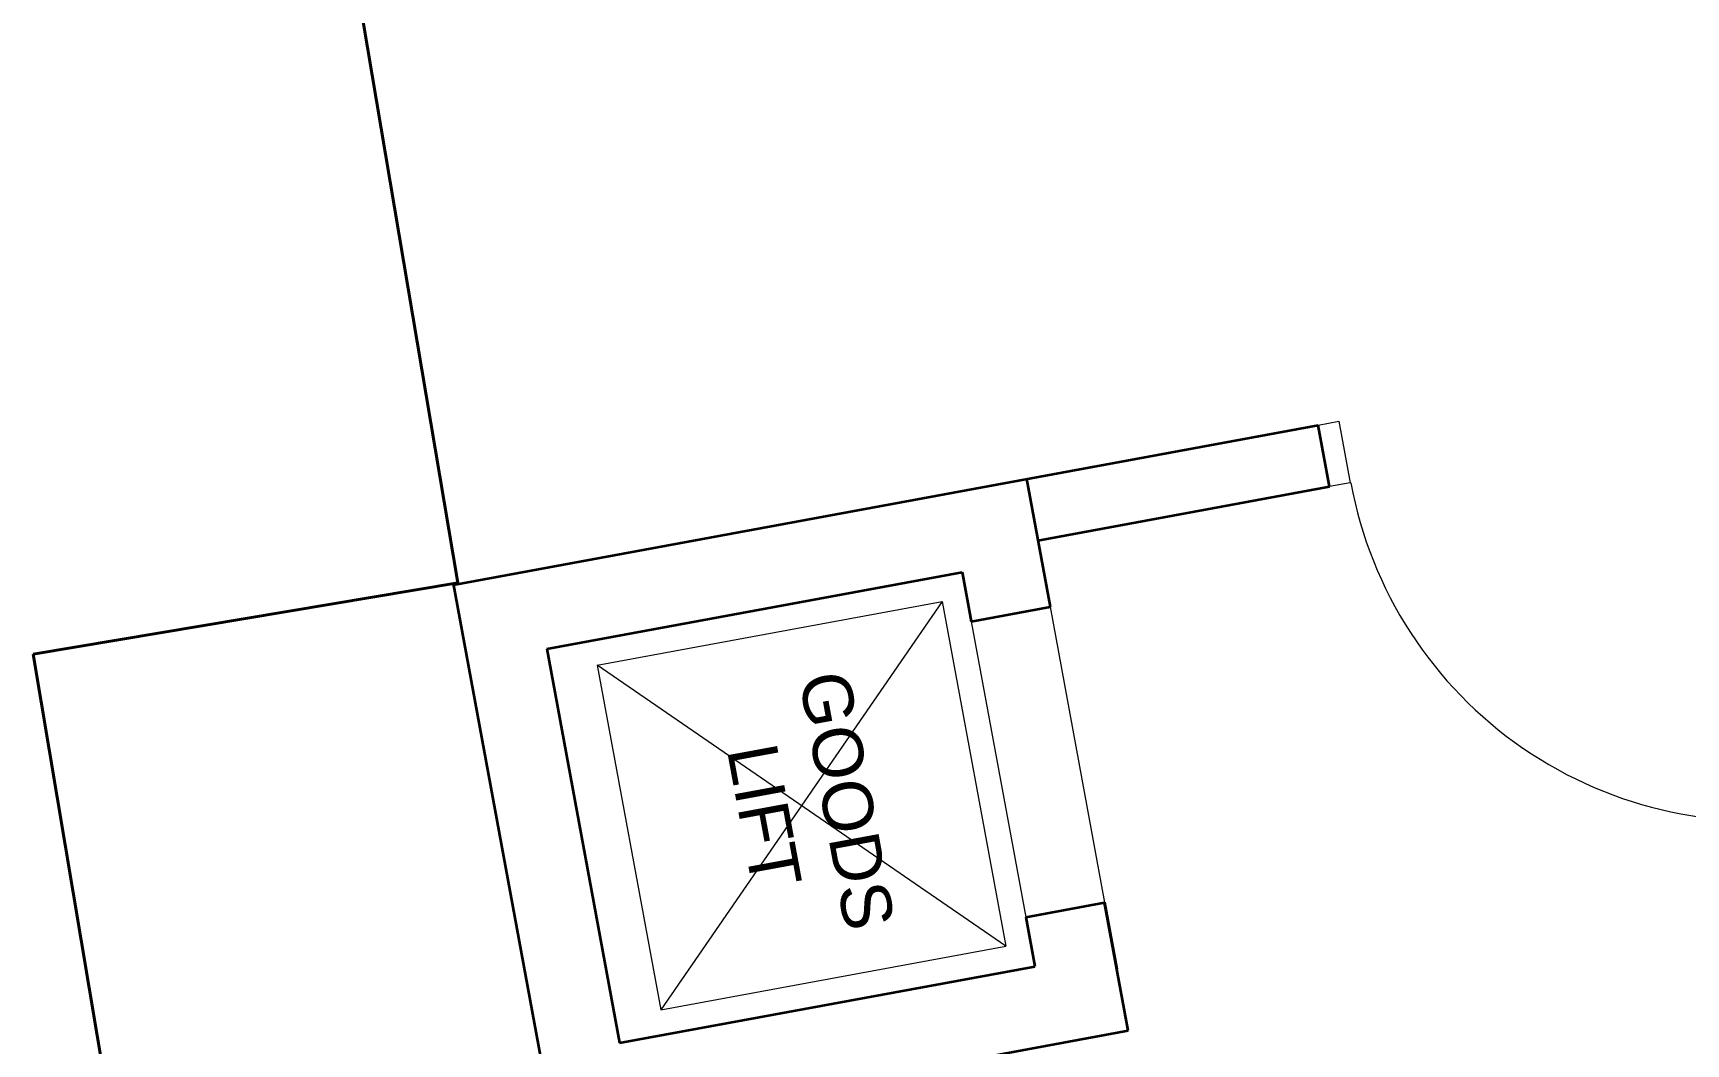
# Model space of a CAD drawing. Header units: millimetres. Extents: x -159872 to 386485, y -250577 to 158966.
# Drawn here: x 175521 to 178821, y 5957 to 7975 of the extents above; entities that cross this region are included whole.
import ezdxf

# ---------------------------------------------------------------- set-up
doc = ezdxf.new("R2010")
doc.units = ezdxf.units.MM
for name, color, linetype, lineweight in [('LDS-construction-lines', 6, 'Continuous', 9), ('LDS-struct-extg-doors windows', 7, 'Continuous', 9), ('LDS-struct-extg-walls', 1, 'Continuous', 40), ('LDS-struct-new-doors windows', 5, 'Continuous', 9), ('LDS-struct-new-partitions', 4, 'Continuous', 35), ('LDS-struct-new-walls', 6, 'Continuous', 35), ('LDS-text-1-50', 7, 'Continuous', 9)]:
    doc.layers.add(name, color=color, linetype=linetype, lineweight=lineweight)
doc.styles.add('Arial', font='Arial.ttf')

msp = doc.modelspace()

# ---------------------------------------------------------------- linework, layer by layer
at = {"layer": 'LDS-construction-lines'}
msp.add_line((177707.33977, 5983.1519), (176563.48793, 5772.01359), dxfattribs=at)
at = {"layer": 'LDS-struct-extg-doors windows', "flags": 128}
msp.add_lwpolyline([(177335.32196, 2106.66831), (177180.76175, 3023.73491), (176973.68219, 2988.83421), (176947.92216, 3141.67865), (176178.76953, 3012.0475), (175976.01312, 4215.0811), (176981.8281, 4384.59875), (176847.21114, 5183.33417), (176630.27066, 5146.77154), (176542.18796, 5669.40089), (175723.73067, 5531.46006), (175520.97427, 6734.49366), (176369.01434, 6877.4203), (176083.16105, 8573.50046)], dxfattribs=at)
at = {"layer": 'LDS-struct-extg-walls'}
for p, q in [((176083.16105, 8573.50046), (176369.01434, 6877.4203)), ((175520.97427, 6734.49366), (176369.01434, 6877.4203)), ((175520.97427, 6734.49366), (175723.73067, 5531.46006))]:
    msp.add_line(p, q, dxfattribs=at)
at = {"layer": 'LDS-struct-new-doors windows'}
for p, q in [((176647.27496, 6712.85225), (177335.64618, 6839.91551)), ((177335.64618, 6839.91551), (177462.70943, 6151.54429)), ((176647.27496, 6712.85225), (176774.33822, 6024.48104)), ((176774.33822, 6024.48104), (177462.70943, 6151.54429))]:
    msp.add_line(p, q, dxfattribs=at)
at = {"layer": 'LDS-struct-new-doors windows', "flags": 128}
msp.add_lwpolyline([(178150.53955, 7076.78818), (178109.23728, 7069.16439), (178086.55087, 7192.06909), (178127.85314, 7199.69289)], close=True, dxfattribs=at)
at = {"layer": 'LDS-struct-new-doors windows'}
msp.add_arc((178962.82104, 7226.7041), 825, 190.45824599, 280.45824599, dxfattribs=at)
at = {"layer": 'LDS-struct-new-partitions', "lineweight": 18}
for p, q in [((177393.8915, 6799.82208), (177502.80286, 6209.78961)), ((177551.23349, 6828.86511), (177660.14485, 6238.83264))]:
    msp.add_line(p, q, dxfattribs=at)
at = {"layer": 'LDS-struct-new-walls'}
for p, q in [((176360.18672, 6873.40753), (178086.55087, 7192.06909)), ((178109.24073, 7069.14566), (178086.55087, 7192.06909)), ((177504.03857, 7084.54585), (177551.23349, 6828.86511)), ((177526.72843, 6961.62242), (178109.24073, 7069.14566)), ((176546.57174, 6745.10857), (177375.7396, 6898.16082)), ((177375.7396, 6898.16082), (177393.8915, 6799.82208)), ((176359.73471, 6875.85634), (176563.48793, 5772.01359)), ((177393.8915, 6799.82208), (177551.23349, 6828.86511)), ((176546.57174, 6745.10857), (176691.78689, 5958.39861)), ((177502.80286, 6209.78961), (177660.14485, 6238.83264)), ((177660.14485, 6238.83264), (177684.64991, 6106.07533)), ((177707.33977, 5983.1519), (177660.14485, 6238.83264)), ((177502.80286, 6209.78961), (177520.95475, 6111.45087)), ((176691.78689, 5958.39861), (177520.95475, 6111.45087)), ((176563.48793, 5772.01359), (177707.33977, 5983.1519))]:
    msp.add_line(p, q, dxfattribs=at)
at = {"layer": 'LDS-struct-new-walls', "color": 253, "lineweight": 18}
for p, q in [((177335.64618, 6839.91551), (176774.33822, 6024.48104)), ((177462.70943, 6151.54429), (176647.27496, 6712.85225))]:
    msp.add_line(p, q, dxfattribs=at)

# ---------------------------------------------------------------- texts
at = {"layer": 'LDS-text-1-50', "insert": (177194.82365, 6451.69744), "char_height": 100, "width": 757.9809004, "attachment_point": 2, "rotation": 280.45824599, "line_spacing_factor": 1.004016, "style": 'Arial'}
msp.add_mtext('GOODS\\PLIFT', dxfattribs=at)

doc.saveas('drawing.dxf')
